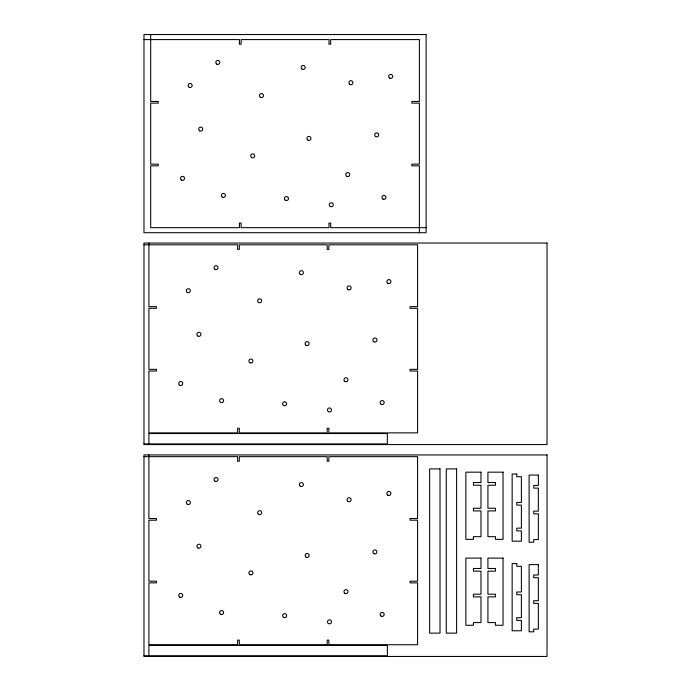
<?xml version="1.0" encoding="UTF-8"?>
<svg xmlns="http://www.w3.org/2000/svg" width="691" height="691" viewBox="0 0 691 691"><rect width="100%" height="100%" fill="white"/><g stroke="black" fill="none" stroke-linecap="round" stroke-linejoin="round"><path stroke-width="1.04" d="M143.978 39.586L239.423 39.586L239.423 44.207L241.099 44.207L241.099 39.586L328.985 39.586L328.985 44.207L330.669 44.207L330.669 39.586L419.394 39.586L419.394 101.447L411.836 101.447L411.836 103.123L419.394 103.123L419.394 164.138L411.836 164.138L411.836 165.823L419.394 165.823L419.394 232.712M426.105 227.676L330.669 227.676L330.669 223.055L328.985 223.055L328.985 227.676L241.099 227.676L241.099 223.055L239.423 223.055L239.423 227.676L150.698 227.676L150.698 165.823L158.248 165.823L158.248 164.138L150.698 164.138L150.698 103.123L158.248 103.123L158.248 101.447L150.698 101.447L150.698 34.55M143.978 244.787L237.618 244.787L237.618 249.408L239.302 249.408L239.302 244.787L327.189 244.787L327.189 249.408L328.864 249.408L328.864 244.787L417.589 244.787L417.589 306.64L410.031 306.64L410.031 308.324L417.589 308.324L417.589 369.34L410.031 369.34L410.031 371.015L417.589 371.015L417.589 432.877L328.864 432.877L328.864 428.256L327.189 428.256L327.189 432.877L239.302 432.877L239.302 428.256L237.618 428.256L237.618 432.877L148.893 432.877L148.893 371.015L156.451 371.015L156.451 369.34L148.893 369.34L148.893 308.324L156.451 308.324L156.451 306.64L148.893 306.64L148.893 243.059M143.978 443.907L387.366 443.907L387.366 433.551L148.893 433.551L148.893 444.581M143.978 456.656L237.618 456.656L237.618 461.277L239.302 461.277L239.302 456.656L327.189 456.656L327.189 461.277L328.864 461.277L328.864 456.656L417.589 456.656L417.589 518.509L410.031 518.509L410.031 520.193L417.589 520.193L417.589 581.209L410.031 581.209L410.031 582.884L417.589 582.884L417.589 644.746L328.864 644.746L328.864 640.125L327.189 640.125L327.189 644.746L239.302 644.746L239.302 640.125L237.618 640.125L237.618 644.746L148.893 644.746L148.893 582.884L156.451 582.884L156.451 581.209L148.893 581.209L148.893 520.193L156.451 520.193L156.451 518.509L148.893 518.509L148.893 454.928M143.978 655.776L387.366 655.776L387.366 645.411L148.893 645.411L148.893 656.45M426.105 34.55L143.978 34.55L143.978 232.712L426.105 232.712L426.105 34.55M547.022 243.059L143.978 243.059L143.978 444.581L547.022 444.581L547.022 243.059M547.022 454.928L143.978 454.928L143.978 656.45L547.022 656.45L547.022 454.928M440.012 468.895L429.647 468.895L429.647 633.129L440.012 633.129L440.012 468.895M456.613 468.895L446.256 468.895L446.256 633.129L456.613 633.129L456.613 468.895M480.979 472.169L465.864 472.169L465.864 539.343L473.421 539.343L473.421 536.657L480.979 536.657L480.979 510.934L473.421 510.934L473.421 508.248L480.979 508.248L480.979 485.22L473.421 485.22L473.421 482.534L480.979 482.534L480.979 472.169M503.039 472.169L487.924 472.169L487.924 482.534L495.482 482.534L495.482 485.22L487.924 485.22L487.924 508.248L495.482 508.248L495.482 510.934L487.924 510.934L487.924 536.657L495.482 536.657L495.482 539.343L503.039 539.343L503.039 472.169M516.773 474.026L512.152 474.026L512.152 541.2L521.394 541.2L521.394 530.835L516.773 530.835L516.773 528.149L521.394 528.149L521.394 505.112L516.773 505.112L516.773 502.426L521.394 502.426L521.394 476.712L516.773 476.712L516.773 474.026M538.349 475.062L529.107 475.062L529.107 542.245L533.728 542.245L533.728 539.55L538.349 539.55L538.349 513.836L533.728 513.836L533.728 511.15L538.349 511.15L538.349 488.114L533.728 488.114L533.728 485.428L538.349 485.428L538.349 475.062M480.979 558.103L465.864 558.103L465.864 625.277L473.421 625.277L473.421 622.591L480.979 622.591L480.979 596.877L473.421 596.877L473.421 594.191L480.979 594.191L480.979 571.155L473.421 571.155L473.421 568.468L480.979 568.468L480.979 558.103M503.039 558.103L487.924 558.103L487.924 568.468L495.482 568.468L495.482 571.155L487.924 571.155L487.924 594.191L495.482 594.191L495.482 596.877L487.924 596.877L487.924 622.591L495.482 622.591L495.482 625.277L503.039 625.277L503.039 558.103M516.773 563.588L512.152 563.588L512.152 630.762L521.394 630.762L521.394 620.397L516.773 620.397L516.773 617.711L521.394 617.711L521.394 594.683L516.773 594.683L516.773 591.997L521.394 591.997L521.394 566.274L516.773 566.274L516.773 563.588M538.349 564.633L529.107 564.633L529.107 631.807L533.728 631.807L533.728 629.121L538.349 629.121L538.349 603.398L533.728 603.398L533.728 600.712L538.349 600.712L538.349 577.685L533.728 577.685L533.728 574.998L538.349 574.998L538.349 564.633M220.438 402.309A2.013 2.013 0 0 0 223.608 400.84A2.013 2.013 0 0 0 220.757 398.837A2.013 2.013 0 0 0 220.438 402.309M387.884 283.345A2.013 2.013 0 0 0 390.907 281.6A2.013 2.013 0 0 0 387.884 279.855A2.013 2.013 0 0 0 387.884 283.345M215.013 269.36A2.013 2.013 0 0 0 218.036 267.616A2.013 2.013 0 0 0 215.013 265.871A2.013 2.013 0 0 0 215.013 269.36M381.156 404.304A2.013 2.013 0 0 0 384.179 402.559A2.013 2.013 0 0 0 381.156 400.815A2.013 2.013 0 0 0 381.156 404.304M306.139 345.353A2.013 2.013 0 0 0 309.162 343.608A2.013 2.013 0 0 0 306.139 341.864A2.013 2.013 0 0 0 306.139 345.353M300.36 274.405A2.013 2.013 0 0 0 303.384 272.66A2.013 2.013 0 0 0 300.36 270.915A2.013 2.013 0 0 0 300.36 274.405M197.764 335.99A2.013 2.013 0 0 0 200.934 334.522A2.013 2.013 0 0 0 198.075 332.509A2.013 2.013 0 0 0 197.764 335.99M258.667 302.511A2.013 2.013 0 0 0 261.69 300.766A2.013 2.013 0 0 0 258.667 299.022A2.013 2.013 0 0 0 258.667 302.511M373.891 341.795A2.013 2.013 0 0 0 376.915 340.05A2.013 2.013 0 0 0 373.891 338.305A2.013 2.013 0 0 0 373.891 341.795M283.483 405.427A2.013 2.013 0 0 0 286.644 403.959A2.013 2.013 0 0 0 283.794 401.955A2.013 2.013 0 0 0 283.483 405.427M347.944 289.529A2.013 2.013 0 0 0 351.114 288.061A2.013 2.013 0 0 0 348.264 286.048A2.013 2.013 0 0 0 347.944 289.529M179.729 385.31A2.013 2.013 0 0 0 182.752 383.565A2.013 2.013 0 0 0 179.729 381.821A2.013 2.013 0 0 0 179.729 385.31M344.964 381.51A2.013 2.013 0 0 0 347.988 379.765A2.013 2.013 0 0 0 344.964 378.02A2.013 2.013 0 0 0 344.964 381.51M249.909 362.784A2.013 2.013 0 0 0 252.932 361.039A2.013 2.013 0 0 0 249.909 359.294A2.013 2.013 0 0 0 249.909 362.784M187.192 292.362A2.013 2.013 0 0 0 190.362 290.894A2.013 2.013 0 0 0 187.511 288.881A2.013 2.013 0 0 0 187.192 292.362M328.475 411.698A2.013 2.013 0 0 0 331.499 409.953A2.013 2.013 0 0 0 328.475 408.208A2.013 2.013 0 0 0 328.475 411.698M220.593 614.273A2.013 2.013 0 0 0 223.616 612.528A2.013 2.013 0 0 0 220.593 610.784A2.013 2.013 0 0 0 220.593 614.273M387.884 495.214A2.013 2.013 0 0 0 390.907 493.469A2.013 2.013 0 0 0 387.884 491.716A2.013 2.013 0 0 0 387.884 495.214M215.013 481.23A2.013 2.013 0 0 0 218.036 479.485A2.013 2.013 0 0 0 215.013 477.74A2.013 2.013 0 0 0 215.013 481.23M381.156 616.173A2.013 2.013 0 0 0 384.179 614.429A2.013 2.013 0 0 0 381.156 612.684A2.013 2.013 0 0 0 381.156 616.173M306.139 557.222A2.013 2.013 0 0 0 309.162 555.478A2.013 2.013 0 0 0 306.139 553.733A2.013 2.013 0 0 0 306.139 557.222M300.36 486.274A2.013 2.013 0 0 0 303.384 484.529A2.013 2.013 0 0 0 300.36 482.784A2.013 2.013 0 0 0 300.36 486.274M197.92 547.954A2.013 2.013 0 0 0 200.943 546.21A2.013 2.013 0 0 0 197.92 544.465A2.013 2.013 0 0 0 197.92 547.954M258.52 514.285A2.013 2.013 0 0 0 261.682 512.817A2.013 2.013 0 0 0 258.831 510.804A2.013 2.013 0 0 0 258.52 514.285M373.891 553.664A2.013 2.013 0 0 0 376.915 551.919A2.013 2.013 0 0 0 373.891 550.174A2.013 2.013 0 0 0 373.891 553.664M283.63 617.391A2.013 2.013 0 0 0 286.653 615.646A2.013 2.013 0 0 0 283.63 613.902A2.013 2.013 0 0 0 283.63 617.391M348.1 501.493A2.013 2.013 0 0 0 351.123 499.748A2.013 2.013 0 0 0 348.1 498.004A2.013 2.013 0 0 0 348.1 501.493M179.729 597.179A2.013 2.013 0 0 0 182.752 595.435A2.013 2.013 0 0 0 179.729 593.69A2.013 2.013 0 0 0 179.729 597.179M344.818 593.284A2.013 2.013 0 0 0 347.979 591.816A2.013 2.013 0 0 0 345.129 589.812A2.013 2.013 0 0 0 344.818 593.284M249.909 574.653A2.013 2.013 0 0 0 252.932 572.908A2.013 2.013 0 0 0 249.909 571.163A2.013 2.013 0 0 0 249.909 574.653M187.347 504.326A2.013 2.013 0 0 0 190.371 502.582A2.013 2.013 0 0 0 187.347 500.837A2.013 2.013 0 0 0 187.347 504.326M328.475 623.567A2.013 2.013 0 0 0 331.499 621.822A2.013 2.013 0 0 0 328.475 620.077A2.013 2.013 0 0 0 328.475 623.567M222.398 197.211A2.013 2.013 0 0 0 225.413 195.467A2.013 2.013 0 0 0 222.398 193.722A2.013 2.013 0 0 0 222.398 197.211M389.689 78.143A2.013 2.013 0 0 0 392.704 76.399A2.013 2.013 0 0 0 389.689 74.654A2.013 2.013 0 0 0 389.689 78.143M216.663 64.064A2.013 2.013 0 0 0 219.824 62.596A2.013 2.013 0 0 0 216.974 60.583A2.013 2.013 0 0 0 216.663 64.064M382.952 199.103A2.013 2.013 0 0 0 385.975 197.358A2.013 2.013 0 0 0 382.952 195.613A2.013 2.013 0 0 0 382.952 199.103M307.789 140.057A2.013 2.013 0 0 0 310.95 138.589A2.013 2.013 0 0 0 308.1 136.585A2.013 2.013 0 0 0 307.789 140.057M302.166 69.212A2.013 2.013 0 0 0 305.189 67.468A2.013 2.013 0 0 0 302.166 65.723A2.013 2.013 0 0 0 302.166 69.212M199.716 130.884A2.013 2.013 0 0 0 202.739 129.139A2.013 2.013 0 0 0 199.716 127.394A2.013 2.013 0 0 0 199.716 130.884M260.472 97.31A2.013 2.013 0 0 0 263.496 95.565A2.013 2.013 0 0 0 260.472 93.821A2.013 2.013 0 0 0 260.472 97.31M375.697 136.593A2.013 2.013 0 0 0 378.72 134.849A2.013 2.013 0 0 0 375.697 133.104A2.013 2.013 0 0 0 375.697 136.593M285.279 200.226A2.013 2.013 0 0 0 288.449 198.766A2.013 2.013 0 0 0 285.599 196.754A2.013 2.013 0 0 0 285.279 200.226M349.75 84.328A2.013 2.013 0 0 0 352.92 82.86A2.013 2.013 0 0 0 350.061 80.856A2.013 2.013 0 0 0 349.75 84.328M181.534 180.118A2.013 2.013 0 0 0 184.557 178.364A2.013 2.013 0 0 0 181.534 176.62A2.013 2.013 0 0 0 181.534 180.118M346.77 176.317A2.013 2.013 0 0 0 349.793 174.573A2.013 2.013 0 0 0 346.77 172.828A2.013 2.013 0 0 0 346.77 176.317M251.559 157.488A2.013 2.013 0 0 0 254.72 156.019A2.013 2.013 0 0 0 251.87 154.015A2.013 2.013 0 0 0 251.559 157.488M189.144 87.256A2.013 2.013 0 0 0 192.167 85.511A2.013 2.013 0 0 0 189.144 83.766A2.013 2.013 0 0 0 189.144 87.256M330.281 206.497A2.013 2.013 0 0 0 333.304 204.752A2.013 2.013 0 0 0 330.281 203.007A2.013 2.013 0 0 0 330.281 206.497"/></g></svg>
